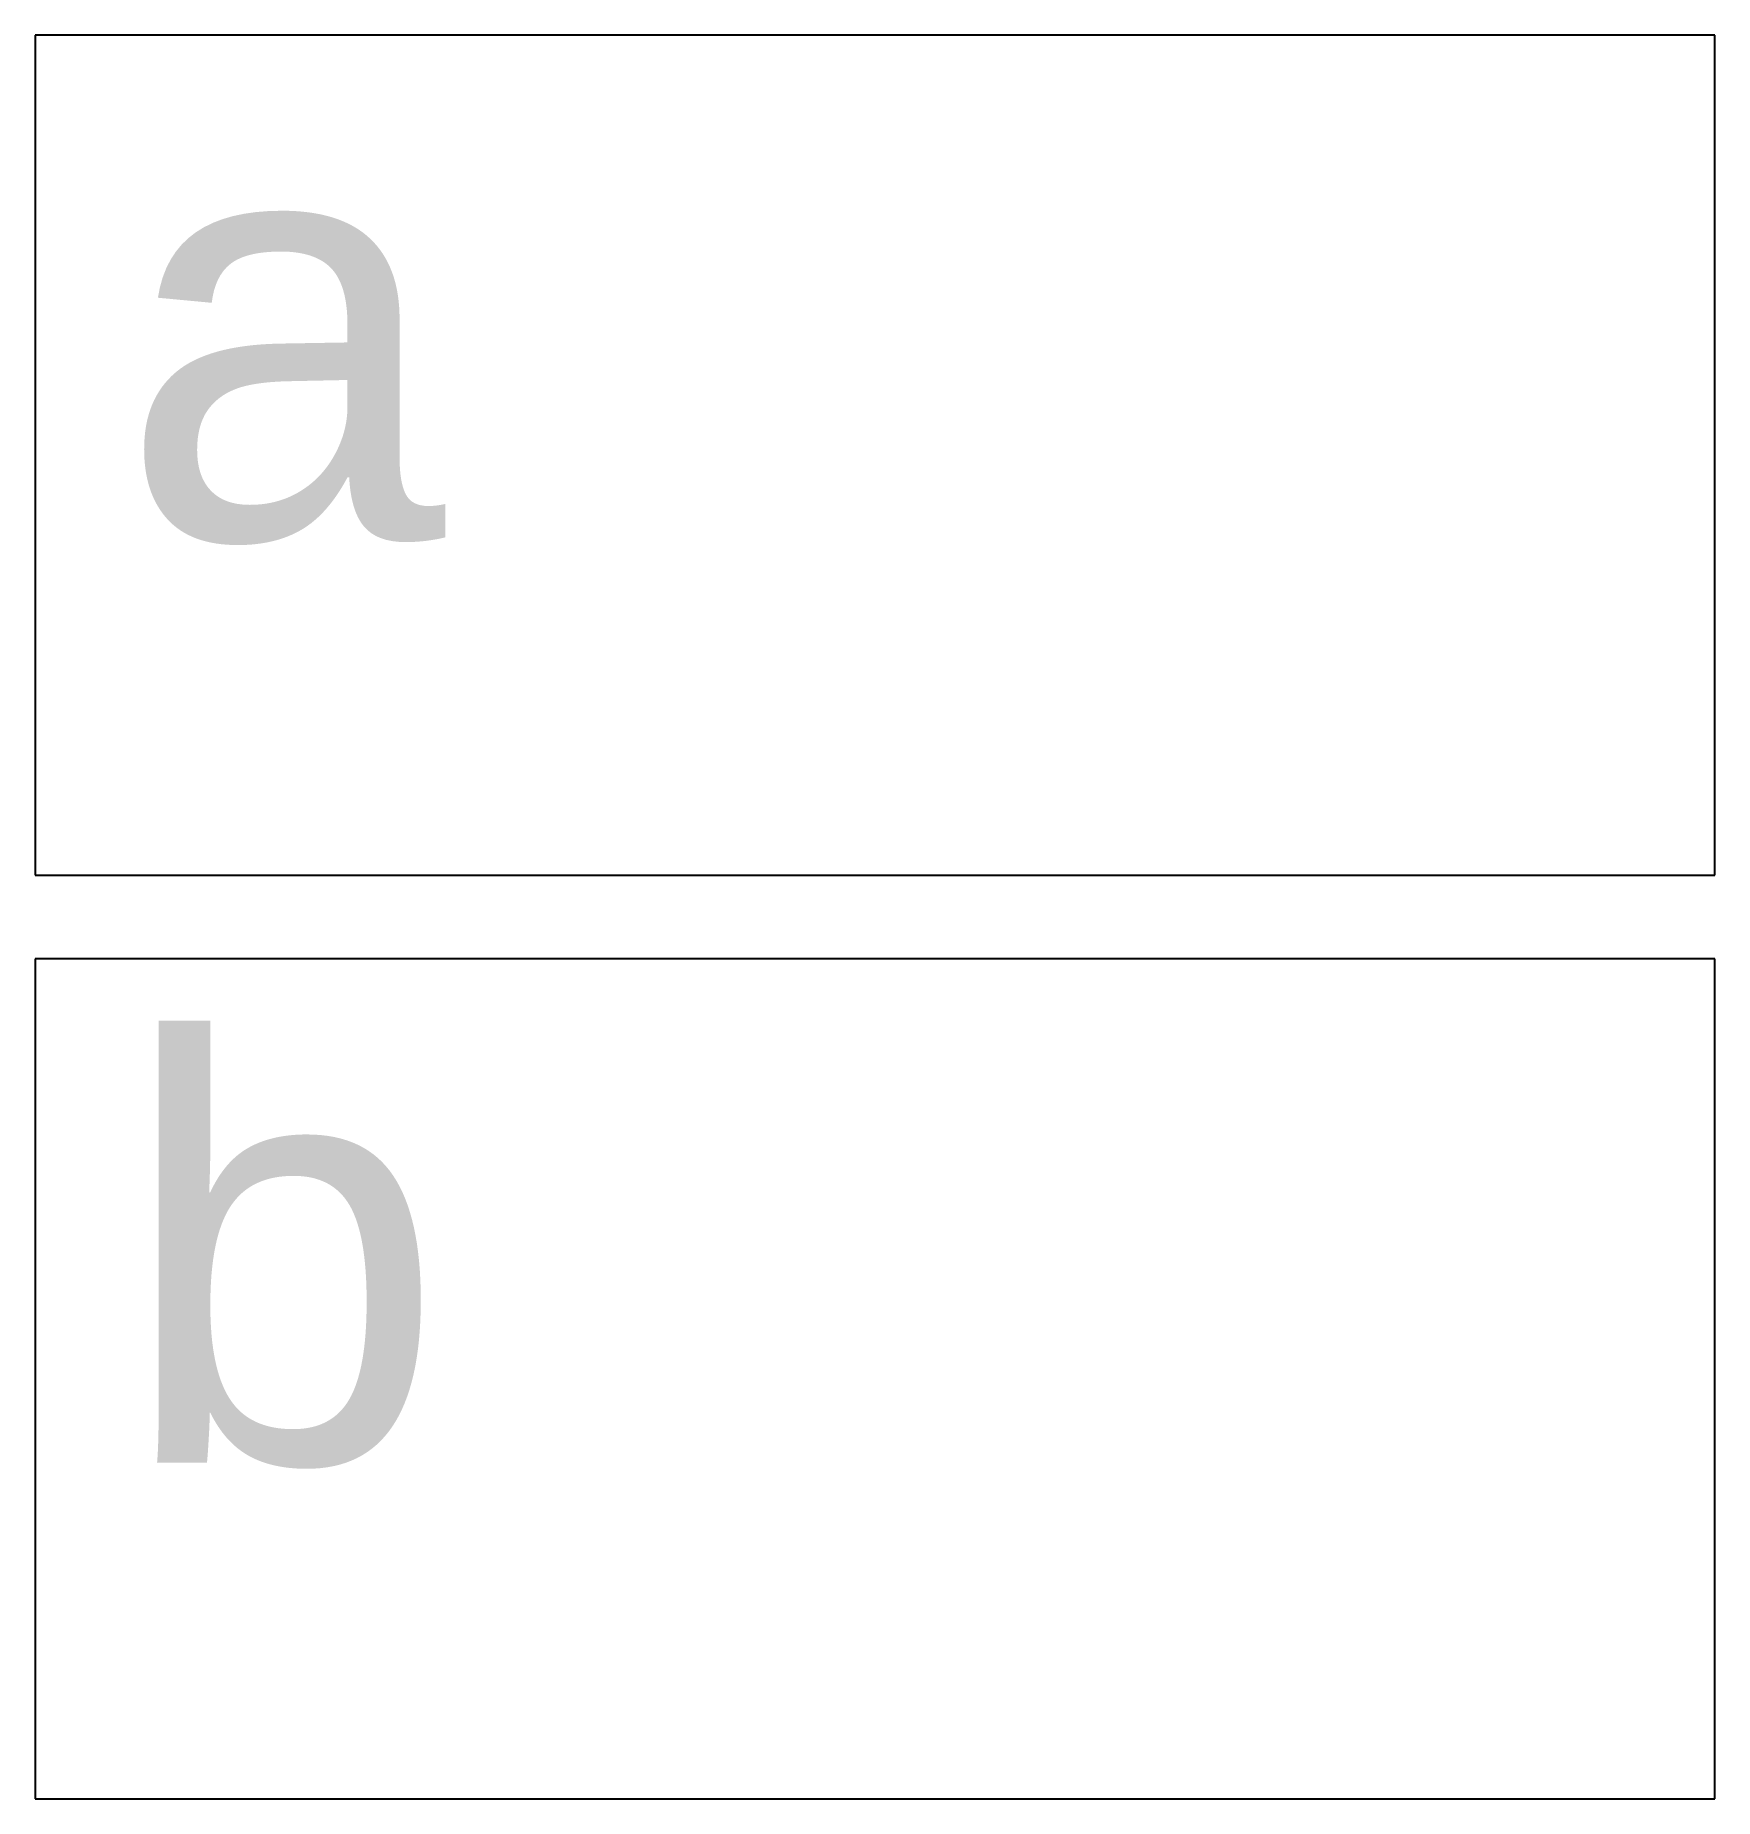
# Model space of a CAD drawing. Header units: millimetres. Extents: x 20 to 40, y 9 to 30.
import ezdxf
from ezdxf.enums import TextEntityAlignment as Align

# ---------------------------------------------------------------- set-up
doc = ezdxf.new("R2010")
doc.units = ezdxf.units.MM
doc.layers.get('0').update_dxf_attribs({"lineweight": 25, "true_color": 0xffffff})
doc.styles.add('textstyle11', font='')
doc.styles.add('textstyle12', font='')
doc.styles.add('textstyle13', font='')
doc.styles.get('textstyle11').set_extended_font_data('Arial')
doc.styles.get('textstyle12').set_extended_font_data('Arial')
doc.styles.get('textstyle13').set_extended_font_data('Arial')

# ---------------------------------------------------------------- blocks, each defined once
blk = doc.blocks.new('nested_block')
for p, q in [((20, 10), (0, 10)), ((0, 10), (0, 0)), ((20, 0), (20, 10)), ((0, 0), (20, 0))]:
    blk.add_line(p, q)
at = {"style": 'textstyle11'}
blk.add_attdef('a', text='', height=5, dxfattribs=at).set_placement((1, 9), align=Align.TOP_LEFT)
blk = doc.blocks.new('block 1')
ref = blk.add_blockref('nested_block', (0, 10))
ref.add_attrib('a', 'a', dxfattribs={"height": 5, "style": 'textstyle12'}).set_placement((1, 19), align=Align.TOP_LEFT)
ref = blk.add_blockref('nested_block', (0, -1))
ref.add_attrib('a', 'b', dxfattribs={"height": 5, "style": 'textstyle13'}).set_placement((1, 8), align=Align.TOP_LEFT)

msp = doc.modelspace()

# ---------------------------------------------------------------- block references
msp.add_blockref('block 1', (20, 10))

doc.saveas('drawing.dxf')
